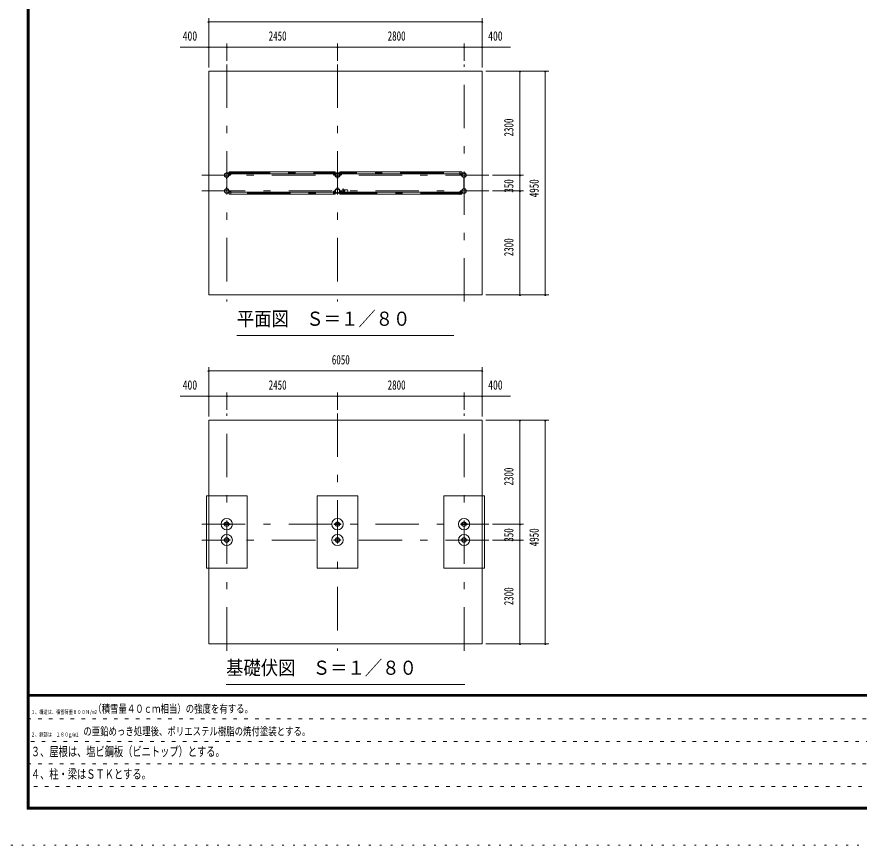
# Model space of a CAD drawing. Units: millimetres, scale not verified. Extents: x -35377 to 35394, y -16800 to 16800.
# Drawn here: x -11556 to 7078, y -16800 to 1535 of the extents above; entities that cross this region are included whole.
import ezdxf
from ezdxf.enums import TextEntityAlignment as Align

# ---------------------------------------------------------------- set-up
doc = ezdxf.new("R2010")
doc.units = ezdxf.units.MM
doc.header["$LTSCALE"] = 80
for name, pattern in [('USER1', [3, 1, -2]), ('USER3', [24, 12, -5, 2, -5]), ('USER4', [3, 0.5, -2.5])]:
    doc.linetypes.add(name, pattern=pattern)
doc.layers.add('0-1_0-F1TEXT', color=7, linetype='Continuous')
for name, color, linetype, lineweight in [('0-2_1-08BOLD', 7, 'Continuous', 18), ('0-3_1-28CENTER', 3, 'USER3', 18), ('0-5_1-58DIM', 3, 'Continuous', 18), ('0-C_F-F1PAPER', 5, 'Continuous', 18), ('0-D_F-E_J_ADD', 5, 'USER4', 18)]:
    doc.layers.add(name, color=color, linetype=linetype, lineweight=lineweight)
doc.styles.add('ＭＳ ゴシック', font='')
doc.styles.get('ＭＳ ゴシック').set_extended_font_data('MS Gothic')

msp = doc.modelspace()

# ---------------------------------------------------------------- linework, layer by layer
at = {"layer": '0-2_1-08BOLD'}
for p, q in [((-6913.82, -2020.74), (-6913.82, -2269.17)), ((-6911.03, -2024.27), (-6913.82, -2024.27)), ((-6911.03, -2269.17), (-6911.03, -2020.74)), ((-6826.83, -1956.76), (-6856.43, -1956.76)), ((-6856.43, -1959.96), (-6826.83, -1959.96)), ((-4553.23, -1899.45), (-6821.63, -1899.45)), ((-6821.63, -1942.16), (-4553.23, -1942.16)), ((-4550.02, -1942.15), (-4514.92, -1942.15)), ((-4548.02, -1956.76), (-4518.43, -1956.76)), ((-4518.43, -1959.96), (-4548.02, -1959.96)), ((-4513.23, -1961.95), (-4513.23, -1981.95)), ((-4463.83, -2020.74), (-4463.83, -2269.17)), ((-4461.03, -2024.27), (-4463.83, -2024.27)), ((-4461.03, -2269.17), (-4461.03, -2020.74)), ((-4409.92, -1942.15), (-4374.82, -1942.15)), ((-4376.83, -1956.76), (-4406.42, -1956.76)), ((-4406.42, -1959.96), (-4376.83, -1959.96)), ((-1753.23, -1899.45), (-4371.62, -1899.45)), ((-4371.62, -1942.16), (-1753.23, -1942.16)), ((-1750.03, -1888.95), (-1750.03, -1954.75)), ((-1714.93, -1899.45), (-1750.03, -1899.45)), ((-1750.03, -1942.15), (-1714.93, -1942.15)), ((-1748.02, -1956.76), (-1718.43, -1956.76)), ((-1718.43, -1959.96), (-1748.02, -1959.96)), ((-1714.93, -1942.16), (-1714.93, -1899.45)), ((-1663.82, -2269.17), (-1663.82, -2020.74)), ((-1663.82, -2024.27), (-1661.02, -2024.27)), ((-1661.02, -2020.74), (-1661.02, -2269.17)), ((-6913.82, -2265.64), (-6911.03, -2265.64)), ((-6861.63, -2307.96), (-6861.63, -2327.95)), ((-6856.43, -2329.95), (-6826.83, -2329.95)), ((-6826.83, -2333.15), (-6856.43, -2333.15)), ((-6821.63, -2347.75), (-4553.23, -2347.75)), ((-4553.23, -2390.45), (-6821.63, -2390.45)), ((-4550.03, -2347.75), (-4514.93, -2347.75)), ((-4518.43, -2329.95), (-4548.03, -2329.95)), ((-4548.03, -2333.15), (-4518.43, -2333.15)), ((-4463.83, -2265.64), (-4461.03, -2265.64)), ((-4411.72, -2316.95), (-4365.52, -2316.95)), ((-4365.52, -2322.95), (-4411.72, -2322.95)), ((-4366.91, -2315.35), (-4410.23, -2315.35)), ((-4410.23, -2324.55), (-4366.91, -2324.55)), ((-4406.43, -2329.95), (-4376.83, -2329.95)), ((-4376.83, -2333.15), (-4406.43, -2333.15)), ((-1753.23, -2347.75), (-4371.62, -2347.75)), ((-4371.62, -2390.45), (-1753.23, -2390.45)), ((-4328.66, -2292.45), (-4244.08, -2292.45)), ((-4244.08, -2347.45), (-4328.66, -2347.45)), ((-1714.93, -2347.75), (-1750.03, -2347.75)), ((-1718.43, -2329.95), (-1748.02, -2329.95)), ((-1748.02, -2333.15), (-1718.43, -2333.15)), ((-1713.23, -2327.95), (-1713.23, -2307.96)), ((-1661.02, -2265.64), (-1663.82, -2265.64)), ((-6987.42, -9688.87), (-6962.81, -9688.87)), ((-6958.57, -9688.87), (-6866.28, -9688.87)), ((-4416.28, -9688.87), (-4508.57, -9688.87)), ((-1737.43, -9688.87), (-1712.81, -9688.87)), ((-1708.57, -9688.87), (-1616.28, -9688.87)), ((-6866.28, -9701.87), (-6958.57, -9701.87)), ((-4537.42, -9701.87), (-4512.81, -9701.87)), ((-4508.57, -9701.87), (-4416.28, -9701.87)), ((-1616.28, -9701.87), (-1708.57, -9701.87)), ((-6987.42, -10038.87), (-6962.81, -10038.87)), ((-6958.57, -10038.87), (-6866.28, -10038.87)), ((-6866.28, -10051.87), (-6958.57, -10051.87)), ((-4537.42, -10038.87), (-4512.81, -10038.87)), ((-4508.57, -10038.87), (-4416.28, -10038.87)), ((-4416.28, -10051.87), (-4508.57, -10051.87)), ((-1737.43, -10038.87), (-1712.81, -10038.87)), ((-1708.57, -10038.87), (-1616.28, -10038.87)), ((-1616.28, -10051.87), (-1708.57, -10051.87))]:
    msp.add_line(p, q, dxfattribs=at)
for points in [[(-1262.43, 330.04), (-7312.43, 330.04), (-7312.43, -4619.95), (-1262.43, -4619.95)], [(-7312.43, -7395.37), (-7312.43, -12345.36), (-1262.43, -12345.36), (-1262.43, -7395.37)], [(-7362.43, -9070.37), (-7362.43, -10670.37), (-6462.43, -10670.37), (-6462.43, -9070.37)], [(-4912.43, -9070.37), (-4912.43, -10670.37), (-4012.42, -10670.37), (-4012.42, -9070.37)], [(-2112.43, -9070.37), (-2112.43, -10670.37), (-1212.43, -10670.37), (-1212.43, -9070.37)]]:
    msp.add_lwpolyline(points, close=True, dxfattribs=at)
for points in [[(-6913.82, -2052.27), (-6915.42, -2052.27), (-6915.42, -2022.27)], [(-6909.43, -2022.27), (-6909.43, -2052.27), (-6911.03, -2052.27)], [(-6858.43, -1961.95), (-6858.43, -1981.95), (-6861.63, -1981.95), (-6861.63, -1961.95)], [(-6824.83, -1899.45), (-6859.92, -1899.45), (-6859.92, -1942.16), (-6824.83, -1942.16)], [(-6821.63, -1954.75), (-6821.63, -1888.95), (-6824.83, -1888.95), (-6824.83, -1954.75)], [(-4550.02, -1954.75), (-4550.02, -1888.95), (-4553.22, -1888.95), (-4553.22, -1954.75)], [(-4514.92, -1942.16), (-4514.92, -1899.45), (-4550.02, -1899.45)], [(-4513.23, -1981.95), (-4516.43, -1981.95), (-4516.43, -1961.95)], [(-4465.43, -2022.27), (-4465.43, -2052.27), (-4463.83, -2052.27)], [(-4461.03, -2052.27), (-4459.43, -2052.27), (-4459.43, -2022.27)], [(-4411.62, -1961.95), (-4411.62, -1981.95), (-4408.43, -1981.95), (-4408.43, -1961.95)], [(-4374.82, -1899.45), (-4409.92, -1899.45), (-4409.92, -1942.16)], [(-4374.82, -1954.75), (-4374.82, -1888.95), (-4371.62, -1888.95), (-4371.62, -1954.75)], [(-1753.23, -1954.75), (-1753.23, -1888.95), (-1750.03, -1888.95)], [(-1716.42, -1961.95), (-1716.42, -1981.95), (-1713.23, -1981.95), (-1713.23, -1961.95)], [(-1665.42, -2022.27), (-1665.42, -2052.27), (-1663.82, -2052.27)], [(-1661.02, -2052.27), (-1659.42, -2052.27), (-1659.42, -2022.27)], [(-6913.82, -2237.64), (-6915.42, -2237.64), (-6915.42, -2267.64)], [(-6909.43, -2267.64), (-6909.43, -2237.64), (-6911.03, -2237.64)], [(-6858.43, -2327.95), (-6858.43, -2307.96), (-6861.63, -2307.96)], [(-6824.83, -2390.45), (-6859.92, -2390.45), (-6859.92, -2347.75), (-6824.83, -2347.75)], [(-6824.83, -2335.15), (-6824.83, -2400.96), (-6821.63, -2400.96), (-6821.63, -2335.15)], [(-4550.03, -2335.15), (-4550.03, -2400.96), (-4553.23, -2400.96), (-4553.23, -2335.15)], [(-4514.93, -2347.75), (-4514.93, -2390.45), (-4550.03, -2390.45)], [(-4513.23, -2327.95), (-4513.23, -2307.96), (-4516.43, -2307.96), (-4516.43, -2327.95)], [(-4465.43, -2267.64), (-4465.43, -2237.64), (-4463.83, -2237.64)], [(-4461.03, -2237.64), (-4459.43, -2237.64), (-4459.43, -2267.64)], [(-4408.43, -2327.95), (-4408.43, -2307.96), (-4411.62, -2307.96), (-4411.62, -2327.95)], [(-4374.83, -2347.75), (-4409.92, -2347.75), (-4409.92, -2390.45), (-4374.83, -2390.45)], [(-4371.62, -2335.15), (-4371.62, -2400.96), (-4374.83, -2400.96), (-4374.83, -2335.15)], [(-1750.03, -2335.15), (-1750.03, -2400.96), (-1753.23, -2400.96), (-1753.23, -2335.15)], [(-1750.03, -2390.45), (-1714.93, -2390.45), (-1714.93, -2347.75)], [(-1713.23, -2307.96), (-1716.42, -2307.96), (-1716.42, -2327.95)], [(-1665.42, -2267.64), (-1665.42, -2237.64), (-1663.82, -2237.64)], [(-1661.02, -2237.64), (-1659.42, -2237.64), (-1659.42, -2267.64)], [(-6962.81, -9701.87), (-6987.42, -9701.87), (-6987.42, -9688.87)], [(-6862.05, -9688.87), (-6837.43, -9688.87), (-6837.43, -9701.87), (-6862.05, -9701.87)], [(-4512.81, -9688.87), (-4537.42, -9688.87), (-4537.42, -9701.87)], [(-4412.04, -9701.87), (-4387.43, -9701.87), (-4387.43, -9688.87), (-4412.04, -9688.87)], [(-1712.81, -9701.87), (-1737.43, -9701.87), (-1737.43, -9688.87)], [(-1612.05, -9688.87), (-1587.43, -9688.87), (-1587.43, -9701.87), (-1612.05, -9701.87)], [(-6962.81, -10051.87), (-6987.42, -10051.87), (-6987.42, -10038.87)], [(-6862.05, -10038.87), (-6837.43, -10038.87), (-6837.43, -10051.87), (-6862.05, -10051.87)], [(-4512.81, -10051.87), (-4537.42, -10051.87), (-4537.42, -10038.87)], [(-4412.04, -10038.87), (-4387.43, -10038.87), (-4387.43, -10051.87), (-4412.04, -10051.87)], [(-1712.81, -10051.87), (-1737.43, -10051.87), (-1737.43, -10038.87)], [(-1612.05, -10038.87), (-1587.43, -10038.87), (-1587.43, -10051.87), (-1612.05, -10051.87)]]:
    msp.add_lwpolyline(points, dxfattribs=at)
for centre, radius in [((-6912.43, -1969.96), 50.8), ((-6912.43, -1969.96), 46.6), ((-6912.43, -1915.3), 2.25), ((-4462.43, -1969.96), 50.8), ((-4462.43, -1969.96), 46.6), ((-4462.43, -1915.3), 2.25), ((-1662.42, -1969.96), 50.8), ((-1662.42, -1969.96), 46.6), ((-1662.42, -1915.3), 2.25), ((-6912.43, -2319.95), 50.8), ((-6912.43, -2319.95), 46.6), ((-6912.43, -2374.61), 2.25), ((-4517.08, -2319.95), 2.25), ((-4462.43, -2319.95), 52.4), ((-4462.43, -2319.95), 50.8), ((-4462.43, -2319.95), 46.6), ((-4462.43, -2374.61), 2.25), ((-4338.18, -2319.95), 27.5), ((-4306.83, -2319.95), 2.25), ((-1662.42, -2319.95), 50.8), ((-1662.42, -2319.95), 46.6), ((-1662.42, -2374.61), 2.25), ((-6912.43, -9695.37), 125), ((-6912.43, -9695.37), 50.8), ((-6912.43, -9695.37), 46.6), ((-4462.43, -9695.37), 125), ((-4462.43, -9695.37), 50.8), ((-4462.43, -9695.37), 46.6), ((-1662.43, -9695.37), 125), ((-1662.43, -9695.37), 50.8), ((-1662.43, -9695.37), 46.6), ((-6912.43, -10045.37), 125), ((-6912.43, -10045.37), 50.8), ((-6912.43, -10045.37), 46.6), ((-4462.43, -10045.37), 125), ((-4462.43, -10045.37), 50.8), ((-4462.43, -10045.37), 46.6), ((-1662.43, -10045.37), 125), ((-1662.43, -10045.37), 50.8), ((-1662.43, -10045.37), 46.6)]:
    msp.add_circle(centre, radius, dxfattribs=at)
for centre, radius, start, end in [((-6912.43, -1969.96), 52.4, 93.34433, 266.72241), ((-6912.43, -1915.3), 3.85, 322.09248, 270), ((-6912.43, -1969.96), 52.4, 273.28569, 90), ((-6856.43, -1961.95), 5.2, 90, 180), ((-6856.43, -1961.95), 2, 90, 180), ((-6826.83, -1954.75), 2, 270, 0), ((-6826.83, -1954.75), 5.2, 270, 0), ((-4548.02, -1954.75), 5.2, 180, 270), ((-4548.02, -1954.75), 2, 180, 270), ((-4518.43, -1961.95), 5.2, 0, 90), ((-4518.43, -1961.95), 2, 0, 90), ((-4462.43, -1969.96), 52.4, 90, 266.71431), ((-4462.43, -1915.3), 3.85, 270, 217.90752), ((-4462.43, -1969.96), 52.4, 273.27759, 86.65567), ((-4406.42, -1961.95), 5.2, 90, 180), ((-4406.42, -1961.95), 2, 90, 180), ((-4376.83, -1954.75), 2, 270, 0), ((-4376.83, -1954.75), 5.2, 270, 0), ((-1748.02, -1954.75), 5.2, 180, 270), ((-1748.02, -1954.75), 2, 180, 270), ((-1718.43, -1961.95), 5.2, 0, 90), ((-1718.43, -1961.95), 2, 0, 90), ((-1662.42, -1969.96), 52.4, 93.34433, 266.72241), ((-1662.42, -1915.3), 3.85, 322.09248, 270), ((-1662.42, -1969.96), 52.4, 273.28569, 90), ((-6912.43, -2319.95), 52.4, 93.27759, 266.65567), ((-6912.43, -2374.61), 3.85, 90, 37.90752), ((-6912.43, -2319.95), 52.4, 270, 86.71431), ((-6856.43, -2327.95), 5.2, 180, 270), ((-6856.43, -2327.95), 2, 180, 270), ((-6826.83, -2335.15), 5.2, 0, 90), ((-6826.83, -2335.15), 2, 0, 90), ((-4548.03, -2335.15), 5.2, 90, 180), ((-4548.03, -2335.15), 2, 90, 180), ((-4517.08, -2319.95), 3.85, 52.09248, 0), ((-4518.43, -2327.95), 2, 270, 0), ((-4518.43, -2327.95), 5.2, 270, 0), ((-4462.43, -2374.61), 3.85, 142.09248, 90), ((-4406.43, -2327.95), 5.2, 180, 270), ((-4406.43, -2327.95), 2, 180, 270), ((-4376.83, -2335.15), 5.2, 0, 90), ((-4376.83, -2335.15), 2, 0, 90), ((-4338.18, -2319.95), 29.1, 0, 170.90512), ((-4338.18, -2319.95), 29.1, 189.09488, 354.06984), ((-4355.58, -2319.95), 44.9, 19.58864, 37.76454), ((-4355.58, -2319.95), 44.9, 322.23546, 340.41136), ((-4306.83, -2319.95), 3.85, 180, 128.65778), ((-4279.57, -2319.95), 44.9, 322.23546, 37.76454), ((-1748.02, -2335.15), 5.2, 90, 180), ((-1748.02, -2335.15), 2, 90, 180), ((-1718.43, -2327.95), 2, 270, 0), ((-1718.43, -2327.95), 5.2, 270, 0), ((-1662.42, -2319.95), 52.4, 93.27759, 266.65567), ((-1662.42, -2374.61), 3.85, 90, 37.90752), ((-1662.42, -2319.95), 52.4, 270, 86.71431)]:
    msp.add_arc(centre, radius, start, end, dxfattribs=at)
at = {"layer": '0-3_1-28CENTER'}
for p, q in [((-6912.43, 480.04), (-6912.43, -4769.95)), ((-4462.43, 480.04), (-4462.43, -4769.95)), ((-1662.42, -4769.95), (-1662.42, 480.04)), ((-1112.43, -1969.96), (-7462.42, -1969.96)), ((-6924.43, -2037.27), (-6900.42, -2037.27)), ((-6912.43, -1920.81), (-1662.43, -1920.81)), ((-6836.63, -1978.96), (-6836.63, -1937.16)), ((-4538.23, -1978.95), (-4538.23, -1937.16)), ((-4450.43, -2037.27), (-4474.43, -2037.27)), ((-4386.63, -1937.16), (-4386.63, -1978.95)), ((-1738.22, -1937.16), (-1738.22, -1978.95)), ((-1674.42, -2037.27), (-1650.42, -2037.27)), ((-7462.42, -2319.95), (-1112.43, -2319.95)), ((-6900.42, -2252.64), (-6924.43, -2252.64)), ((-1662.43, -2369.1), (-6912.43, -2369.1)), ((-6836.63, -2352.75), (-6836.63, -2310.95)), ((-4538.23, -2310.95), (-4538.23, -2352.75)), ((-4450.43, -2252.64), (-4474.43, -2252.64)), ((-4388.65, -2330.72), (-4388.65, -2309.19)), ((-4386.62, -2310.95), (-4386.62, -2352.75)), ((-4338.18, -2374.95), (-4338.18, -2264.95)), ((-1738.22, -2310.95), (-1738.22, -2352.75)), ((-1650.42, -2252.64), (-1674.42, -2252.64)), ((-6912.43, -12495.36), (-6912.43, -7245.37)), ((-4462.43, -7245.37), (-4462.43, -12495.36)), ((-1662.43, -12495.36), (-1662.43, -7245.37)), ((-7462.42, -9695.37), (-1112.43, -9695.37)), ((-1112.43, -10045.37), (-7462.42, -10045.37))]:
    msp.add_line(p, q, dxfattribs=at)
at = {"layer": '0-5_1-58DIM'}
for p, q in [((-7312.43, 1505.04), (-7312.43, 410.04)), ((-1262.43, 1505.04), (-1262.43, 410.04)), ((-7296.43, 1425.04), (-7328.43, 1425.04)), ((-7312.43, 1425.04), (-1262.43, 1425.04)), ((-1246.43, 1425.04), (-1278.43, 1425.04)), ((-6912.43, 945.04), (-6912.43, 560.04)), ((-4462.43, 945.04), (-4462.43, 560.04)), ((-1662.42, 560.04), (-1662.42, 945.04)), ((-7312.42, 865.04), (-7940.43, 865.04)), ((-7296.43, 865.04), (-7328.43, 865.04)), ((-7312.43, 865.04), (-6912.43, 865.04)), ((-6896.43, 865.04), (-6928.43, 865.04)), ((-6912.43, 865.04), (-4462.43, 865.04)), ((-4446.43, 865.04), (-4478.43, 865.04)), ((-4462.43, 865.04), (-1662.42, 865.04)), ((-1646.42, 865.04), (-1678.42, 865.04)), ((-1662.42, 865.04), (-1262.43, 865.04)), ((-1246.43, 865.04), (-1278.43, 865.04)), ((-1262.42, 865.04), (-634.43, 865.04)), ((212.57, 330.04), (-1182.43, 330.04)), ((-411.43, 330.04), (-443.43, 330.04)), ((-427.43, -1969.96), (-427.43, 330.04)), ((148.57, 330.04), (116.57, 330.04)), ((132.57, 330.04), (132.57, -4619.95)), ((-347.43, -1969.96), (-1032.43, -1969.96)), ((-411.43, -1969.96), (-443.43, -1969.96)), ((-427.43, -2319.95), (-427.43, -1969.96)), ((-1032.43, -2319.95), (-347.43, -2319.95)), ((-411.43, -2319.95), (-443.43, -2319.95)), ((-427.43, -4619.95), (-427.43, -2319.95)), ((212.57, -4619.95), (-1182.43, -4619.95)), ((-411.43, -4619.95), (-443.43, -4619.95)), ((148.57, -4619.95), (116.57, -4619.95)), ((-6687.43, -5519.95), (-1887.43, -5519.95)), ((-7296.43, -6300.37), (-7328.43, -6300.37)), ((-7312.43, -6220.37), (-7312.43, -7315.37)), ((-7312.43, -6300.37), (-1262.43, -6300.37)), ((-1246.43, -6300.37), (-1278.43, -6300.37)), ((-1262.43, -6220.37), (-1262.43, -7315.37)), ((-7312.42, -6860.37), (-7940.43, -6860.37)), ((-7296.43, -6860.37), (-7328.43, -6860.37)), ((-7312.43, -6860.37), (-6912.43, -6860.37)), ((-6896.43, -6860.37), (-6928.43, -6860.37)), ((-6912.43, -7165.37), (-6912.43, -6780.37)), ((-6912.43, -6860.37), (-4462.43, -6860.37)), ((-4446.43, -6860.37), (-4478.43, -6860.37)), ((-4462.43, -6780.37), (-4462.43, -7165.37)), ((-4462.43, -6860.37), (-1662.43, -6860.37)), ((-1646.43, -6860.37), (-1678.43, -6860.37)), ((-1662.43, -7165.37), (-1662.43, -6780.37)), ((-1662.43, -6860.37), (-1262.43, -6860.37)), ((-1246.43, -6860.37), (-1278.43, -6860.37)), ((-1262.42, -6860.37), (-634.42, -6860.37)), ((212.57, -7395.37), (-1182.43, -7395.37)), ((-411.43, -7395.37), (-443.43, -7395.37)), ((-427.43, -9695.37), (-427.43, -7395.37)), ((148.57, -7395.37), (116.57, -7395.37)), ((132.57, -7395.37), (132.57, -12345.36)), ((-1032.43, -9695.37), (-347.43, -9695.37)), ((-411.43, -9695.37), (-443.43, -9695.37)), ((-427.43, -10045.37), (-427.43, -9695.37)), ((-347.43, -10045.37), (-1032.43, -10045.37)), ((-411.43, -10045.37), (-443.43, -10045.37)), ((-427.43, -12345.36), (-427.43, -10045.37)), ((212.57, -12345.36), (-1182.43, -12345.36)), ((-411.43, -12345.36), (-443.43, -12345.36)), ((148.57, -12345.36), (116.57, -12345.36)), ((-6927.43, -13245.36), (-1647.43, -13245.36))]:
    msp.add_line(p, q, dxfattribs=at)
for centre in [(-7312.43, 1425.04), (-1262.43, 1425.04), (-7312.43, 865.04), (-6912.43, 865.04), (-4462.43, 865.04), (-1662.42, 865.04), (-1262.43, 865.04), (-427.43, 330.04), (132.57, 330.04), (-427.43, -1969.96), (-427.43, -2319.95), (-427.43, -4619.95), (132.57, -4619.95), (-7312.43, -6300.37), (-1262.43, -6300.37), (-7312.43, -6860.37), (-6912.43, -6860.37), (-4462.43, -6860.37), (-1662.43, -6860.37), (-1262.43, -6860.37), (-427.43, -7395.37), (132.57, -7395.37), (-427.43, -9695.37), (-427.43, -10045.37), (-427.43, -12345.36), (132.57, -12345.36)]:
    msp.add_arc(centre, 16, 180, 0, dxfattribs=at)
at = {"layer": '0-C_F-F1PAPER'}
for p, q in [((34553.96, -13464), (-11286.04, -13464)), ((-11286.04, -13468), (34553.96, -13468)), ((34553.96, -13472), (-11286.04, -13472)), ((-11286.04, -13476), (34553.96, -13476)), ((34553.96, -13480), (-11286.04, -13480)), ((-11286.04, -13484), (34553.96, -13484)), ((34553.96, -13488), (-11286.04, -13488)), ((-11286.04, -13492), (34553.96, -13492)), ((34553.96, -13496), (-11286.04, -13496)), ((-11286.04, -13500), (34553.96, -13500)), ((34553.96, -13504), (-11286.04, -13504))]:
    msp.add_line(p, q, dxfattribs=at)
at = {"layer": '0-C_F-F1PAPER', "color": 6, "linetype": 'USER1'}
for p, q in [((-11326.04, -14003.2), (17873.96, -14003.2)), ((17873.96, -14502.4), (-11326.04, -14502.4)), ((-11326.04, -15001.6), (17873.96, -15001.6)), ((13861.16, -15500.8), (-11326.04, -15500.8))]:
    msp.add_line(p, q, dxfattribs=at)
at = {"layer": '0-C_F-F1PAPER'}
for points in [[(34593.96, -16000), (-11326.04, -16000), (-11326.04, 16160), (34593.96, 16160)], [(34589.95, -15996), (-11322.04, -15996), (-11322.04, 16156), (34589.95, 16156)], [(34585.96, -15992), (34585.96, 16152), (-11318.04, 16152), (-11318.04, -15992)], [(34581.95, -15988), (-11314.04, -15988), (-11314.04, 16148), (34581.95, 16148)], [(34577.96, -15984), (34577.96, 16144), (-11310.04, 16144), (-11310.04, -15984)], [(34573.96, -15980), (-11306.04, -15980), (-11306.04, 16140), (34573.96, 16140)], [(34569.95, -15976), (34569.95, 16136), (-11302.04, 16136), (-11302.04, -15976)], [(34565.96, -15972), (-11298.04, -15972), (-11298.04, 16132), (34565.96, 16132)], [(34561.95, -15968), (-11294.04, -15968), (-11294.04, 16128), (34561.95, 16128)], [(34557.96, -15964), (-11290.04, -15964), (-11290.04, 16124), (34557.96, 16124)], [(34553.96, -15960), (34553.96, 16120), (-11286.04, 16120), (-11286.04, -15960)]]:
    msp.add_lwpolyline(points, close=True, dxfattribs=at)
at = {"layer": '0-D_F-E_J_ADD'}
msp.add_lwpolyline([(35393.96, -16800), (-12126.04, -16800), (-12126.04, 16800), (35393.96, 16800)], close=True, dxfattribs=at)

# ---------------------------------------------------------------- texts
at = {"layer": '0-1_0-F1TEXT', "style": 'ＭＳ ゴシック'}
for s, height, width, p in [('（積雪量４０ｃｍ相当）の強度を有する。', 177.1, 0.75, (-9866.06, -13923.2)), ('１、構造は、積雪荷重８００Ｎ/m2', 88.56, 0.75, (-11246.04, -13923.2)), ('２、鉄部は\u3000１８０g/m2', 88.56, 0.75, (-11246.04, -14422.4)), ('\u3000の亜鉛めっき処理後、ポリエステル樹脂の焼付塗装とする。', 177.1, 0.75, (-10270.69, -14422.4)), ('３、屋根は、塩ビ鋼板（ビニトップ）とする。', 208.4, 0.7, (-11246.04, -14893.18)), ('４、柱・梁はＳＴＫとする。', 208.4, 0.7, (-11246.04, -15392.38))]:
    msp.add_text(s, height=height, dxfattribs=dict(at, width=width)).set_placement(p, align=Align.BOTTOM_LEFT)
at = {"layer": '0-5_1-58DIM', "color": 7, "style": 'ＭＳ ゴシック'}
for s, height, width, p in [('400', 208.4, 0.75, (-7886.62, 945.04)), ('2450', 208.4, 0.7, (-5985.04, 945.04)), ('2800', 208.4, 0.7, (-3352.46, 945.04)), ('400', 208.4, 0.75, (-1128.63, 945.04)), ('平面図\u3000Ｓ＝１／８０', 312.6, 0.9, (-6687.43, -5397.32)), ('6050', 208.4, 0.7, (-4587.89, -6220.37)), ('400', 208.4, 0.75, (-7886.63, -6780.37)), ('2450', 208.4, 0.7, (-5985.04, -6780.37)), ('2800', 208.4, 0.7, (-3352.46, -6780.37)), ('400', 208.4, 0.75, (-1128.62, -6780.37)), ('基礎伏図\u3000Ｓ＝１／８０', 312.6, 0.9, (-6927.43, -13122.73))]:
    msp.add_text(s, height=height, dxfattribs=dict(at, width=width)).set_placement(p, align=Align.BOTTOM_LEFT)
at = {"layer": '0-5_1-58DIM', "color": 7, "style": 'ＭＳ ゴシック', "width": 0.7}
for s, p in [('2300', (-507.43, -1114.25)), ('350', (-507.43, -2358.19)), ('4950', (52.57, -2458.49)), ('2300', (-507.43, -3764.25)), ('2300', (-507.43, -8839.67)), ('350', (-507.43, -10083.6)), ('4950', (52.57, -10183.9)), ('2300', (-507.43, -11489.66))]:
    msp.add_text(s, height=208.4, rotation=90, dxfattribs=at).set_placement(p, align=Align.BOTTOM_LEFT)

doc.saveas('drawing.dxf')
